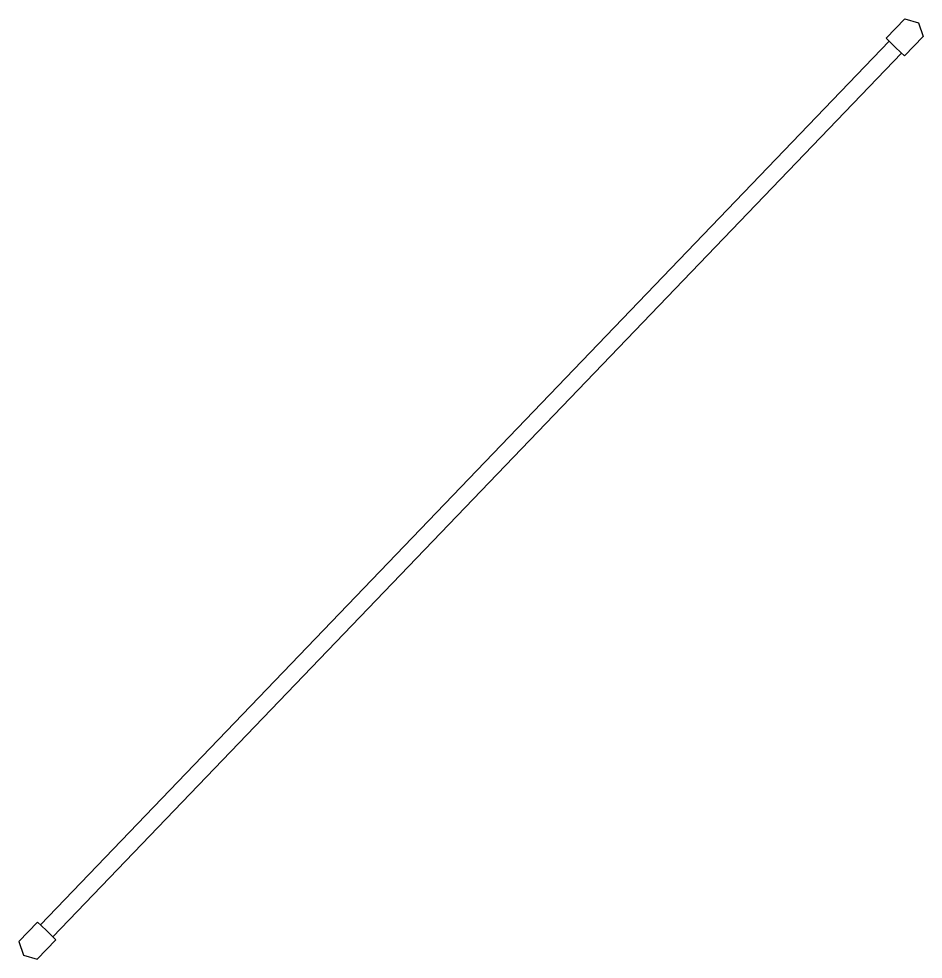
# Model space of a CAD drawing. Header units: millimetres. Extents: x -39 to 2505, y 13 to 2660.
import ezdxf

# ---------------------------------------------------------------- set-up
doc = ezdxf.new("R2010")
doc.units = ezdxf.units.MM
doc.layers.add('KwikScaf Matrix', color=7, linetype='Continuous')

# ---------------------------------------------------------------- blocks, each defined once
blk = doc.blocks.new('Endon 2D Cross Brace 3.2 Metre D')
at = {"color": 0}
for p, q in [((2401, 2605), (2453.5, 2659.7)), ((2453.5, 2659.7), (2492.4, 2648.3)), ((2492.4, 2648.3), (2505.4, 2609.8)), ((2409.5, 2596.8), (22, 109.9)), ((2411.3, 2595.1), (2401, 2605)), ((2427, 2580.1), (2411.3, 2595.1)), ((2505.4, 2609.8), (2452.9, 2555.2)), ((2427, 2580.1), (2442.6, 2565.1)), ((2444.4, 2563.3), (56.9, 76.3)), ((2452.9, 2555.2), (2442.6, 2565.1)), ((13.5, 118), (-39, 63.4)), ((23.8, 108.1), (13.5, 118)), ((39.5, 93.1), (23.8, 108.1)), ((39.5, 93.1), (55.1, 78.1)), ((-39, 63.4), (-26, 24.9)), ((13, 13.5), (65.4, 68.2)), ((65.4, 68.2), (55.1, 78.1)), ((-26, 24.9), (13, 13.5))]:
    blk.add_line(p, q, dxfattribs=at)

msp = doc.modelspace()

# ---------------------------------------------------------------- block references
at = {"layer": 'KwikScaf Matrix'}
msp.add_blockref('Endon 2D Cross Brace 3.2 Metre D', (0, 0), dxfattribs=at)

doc.saveas('drawing.dxf')
